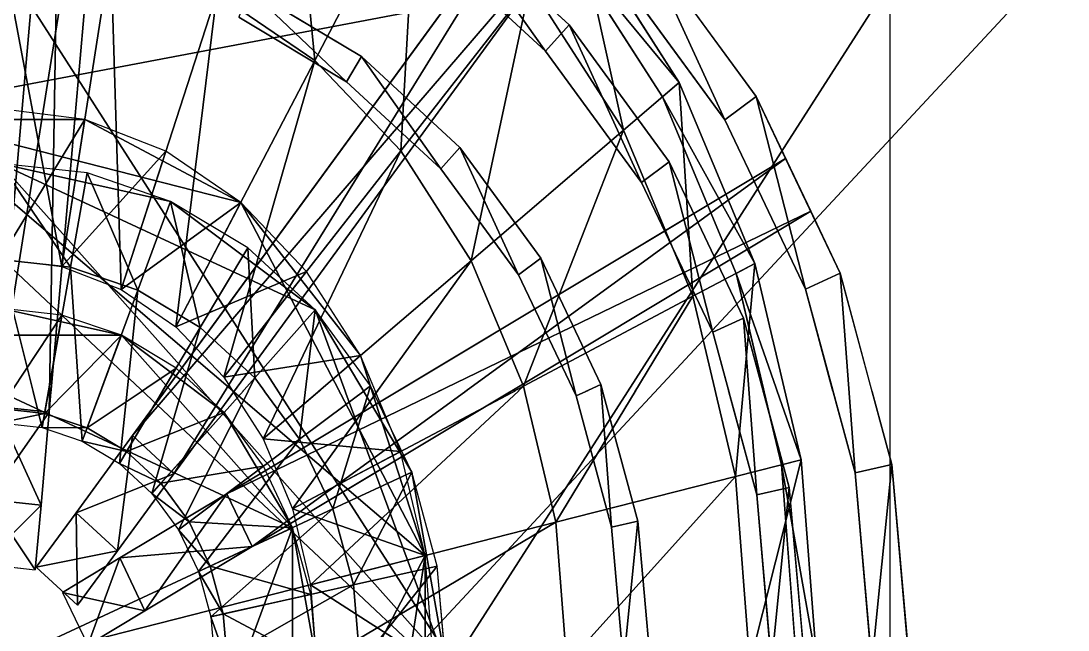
# Model space of a CAD drawing. Units: millimetres at full size, sheet at 1:50. Extents: x -9750 to 9750, y -6680 to 6675.
# Drawn here: x -107.2 to 2.4, y 2150.8 to 2214.6 of the extents above; entities that cross this region are included whole.
import ezdxf

# ---------------------------------------------------------------- set-up
doc = ezdxf.new("R2010")
doc.units = ezdxf.units.MM
doc.header["$LTSCALE"] = 50
doc.layers.add('0-9_部品実装', color=7, linetype='Continuous')
doc.layers.add('0-A_汎用オブジェクト（実装）', color=4, linetype='Continuous')

msp = doc.modelspace()

# ---------------------------------------------------------------- wipeouts: each hides what was drawn before it
msp.add_wipeout([(-3365.77, 3792.05), (-3365.77, -1764.95), (296.23, -1764.95), (296.23, -1764.95)])

# ---------------------------------------------------------------- next in the draw order: wipeouts: each hides what was drawn before it
msp.add_wipeout([(-3365.77, 3792.05), (296.23, -1764.95), (296.23, 3792.05), (296.23, 3792.05)])

# ---------------------------------------------------------------- next in the draw order: wipeouts: each hides what was drawn before it
msp.add_wipeout([(-299.27, 2131.95), (296.23, 2131.95), (296.23, 2175.84), (296.23, 2175.84)])

# ---------------------------------------------------------------- next in the draw order: wipeouts: each hides what was drawn before it
msp.add_wipeout([(-299.27, 2131.95), (296.23, 2175.84), (-288.22, 2175.84), (-288.22, 2175.84)])

# ---------------------------------------------------------------- next in the draw order: linework, layer by layer
at = {"layer": '0-A_汎用オブジェクト（実装）'}
for p, q in [((-26.03, 2147.27), (-27.63, 2168.11)), ((-26.03, 2147.27), (-27.63, 2168.11)), ((-26.03, 2147.27), (-27.63, 2168.11)), ((-26.03, 2147.27), (-27.63, 2168.11)), ((-26.03, 2147.27), (-27.63, 2168.11)), ((-26.03, 2147.27), (-27.63, 2168.11)), ((-97.13, 2159.1), (-91.23, 2167.17)), ((-63.65, 2157.49), (-66.31, 2167.32)), ((-63.65, 2157.49), (-66.31, 2167.32)), ((-18.17, 2147.27), (-19.92, 2167.26)), ((-18.17, 2147.27), (-19.92, 2167.26)), ((-26.8, 2165.73), (-25.18, 2147.27)), ((-26.8, 2165.73), (-25.18, 2147.27)), ((-96.88, 2158.35), (-85.66, 2165.08)), ((-85.66, 2165.08), (-96.88, 2158.35)), ((-28.66, 2147.27), (-30.21, 2164.96)), ((-28.66, 2147.27), (-30.21, 2164.96)), ((-105.12, 2163.87), (-105.72, 2157.12)), ((-105.72, 2157.12), (-105.12, 2163.87)), ((-101.45, 2163.09), (-105.62, 2157.38)), ((-42.65, 2162.19), (-41.34, 2147.27)), ((-111.29, 2157.73), (-105.72, 2157.12)), ((-111.29, 2157.73), (-105.72, 2157.12)), ((-105.62, 2157.38), (-101.3, 2153.4)), ((-105.62, 2157.38), (-101.3, 2153.4)), ((-62.76, 2147.27), (-63.65, 2157.49)), ((-62.76, 2147.27), (-63.65, 2157.49)), ((-102.87, 2154.75), (-100.23, 2149.21)), ((-102.87, 2154.75), (-100.23, 2149.21))]:
    msp.add_line(p, q, dxfattribs=at)
for points in [[(-104.27, 2173.61), (-109.84, 2174.22), (-110.69, 2164.48), (-104.27, 2173.61), (-110.69, 2164.48), (-105.12, 2163.87)], [(-109.84, 2174.22), (-110.69, 2164.48), (-105.12, 2163.87), (-109.84, 2174.22), (-105.12, 2163.87), (-104.27, 2173.61)], [(-104.75, 2173.49), (-109.39, 2172.5), (-105.01, 2172.02), (-104.75, 2173.49), (-109.39, 2174), (-109.39, 2172.5)], [(-100.28, 2171.97), (-104.75, 2173.49), (-105.01, 2172.02)], [(-92.57, 2166.17), (-81.84, 2167.95), (-85.96, 2173.59)], [(-85.96, 2173.59), (-78.78, 2161.52), (-81.84, 2167.95)], [(-100.28, 2171.97), (-105.01, 2172.02), (-100.8, 2170.58)], [(-91.23, 2167.17), (-95.56, 2171.16), (-101.45, 2163.09)], [(-95.56, 2171.16), (-101.45, 2163.09), (-97.13, 2159.1)], [(-96.17, 2169.5), (-100.28, 2171.97), (-100.8, 2170.58)], [(-95.56, 2171.16), (-97.13, 2159.1), (-91.23, 2167.17)], [(-96.17, 2169.5), (-100.8, 2170.58), (-96.91, 2168.25)], [(-78.05, 2170.8), (-90.72, 2161.29), (-88.64, 2156.93)], [(-78.05, 2170.8), (-88.64, 2156.93), (-74.57, 2163.48)], [(-67.5, 2169.5), (-81.87, 2170.83), (-78.81, 2163.5)], [(-92.57, 2166.17), (-96.17, 2169.5), (-96.91, 2168.25), (-92.57, 2166.17), (-96.91, 2168.25), (-93.51, 2165.11)], [(-64.92, 2158.61), (-67.5, 2169.5), (-78.81, 2163.5), (-64.92, 2158.61), (-78.81, 2163.5), (-76.93, 2155.55)], [(-92.57, 2166.17), (-89.61, 2162.12), (-81.84, 2167.95)], [(-89.61, 2162.12), (-78.78, 2161.52), (-81.84, 2167.95)], [(-25.55, 2168.64), (-32.43, 2166.88), (-30.93, 2147.27)], [(-25.55, 2168.64), (-30.93, 2147.27), (-23.91, 2147.27)], [(-27.63, 2168.11), (-23.91, 2147.27), (-25.55, 2168.64), (-27.63, 2168.11), (-26.03, 2147.27), (-23.91, 2147.27)], [(-91.23, 2167.17), (-101.45, 2163.09), (-97.13, 2159.1)], [(-72.42, 2155.53), (-63.65, 2157.49), (-66.31, 2167.32), (-72.42, 2155.53), (-66.31, 2167.32), (-74.57, 2163.48)], [(-62.76, 2147.27), (-63.65, 2157.49), (-66.31, 2167.32)], [(-32.43, 2166.88), (-51.24, 2162.09), (-50.1, 2147.27)], [(-32.43, 2166.88), (-50.1, 2147.27), (-30.93, 2147.27)], [(-89.61, 2162.12), (-92.57, 2166.17), (-93.51, 2165.11)], [(-28.66, 2147.27), (-26.8, 2165.73), (-30.21, 2164.96), (-28.66, 2147.27), (-25.18, 2147.27), (-26.8, 2165.73)], [(-28.66, 2147.27), (-26.8, 2165.73), (-30.21, 2164.96)], [(-28.66, 2147.27), (-25.18, 2147.27), (-26.8, 2165.73)], [(-83.03, 2159.54), (-85.66, 2165.08), (-96.88, 2158.35)], [(-85.66, 2165.08), (-96.88, 2158.35), (-94.24, 2152.81), (-85.66, 2165.08), (-94.24, 2152.81), (-83.03, 2159.54)], [(-89.61, 2162.12), (-93.51, 2165.11), (-90.72, 2161.29)], [(-105.12, 2163.87), (-111.29, 2157.73), (-105.72, 2157.12), (-105.12, 2163.87), (-110.69, 2164.48), (-111.29, 2157.73)], [(-110.69, 2164.48), (-111.29, 2157.73), (-105.72, 2157.12)], [(-110.69, 2164.48), (-105.72, 2157.12), (-105.12, 2163.87)], [(-74.57, 2163.48), (-88.64, 2156.93), (-87.36, 2152.2)], [(-74.57, 2163.48), (-87.36, 2152.2), (-72.42, 2155.53)], [(-97.13, 2159.1), (-105.62, 2157.38), (-101.3, 2153.4), (-97.13, 2159.1), (-101.45, 2163.09), (-105.62, 2157.38)], [(-78.78, 2161.52), (-140, 2133.03), (-96.71, 2112.89)], [(-78.78, 2161.52), (-96.71, 2112.89), (-78.78, 2133.03)], [(-87.41, 2157.5), (-89.61, 2162.12), (-90.72, 2161.29)], [(-87.41, 2157.5), (-90.72, 2161.29), (-88.64, 2156.93)], [(-89.61, 2162.12), (-87.41, 2157.5), (-78.78, 2161.52)], [(-87.41, 2157.5), (-76.89, 2154.53), (-78.78, 2161.52), (-87.41, 2157.5), (-86.05, 2152.49), (-76.89, 2154.53)], [(-78.78, 2161.52), (-78.78, 2133.03), (-76.26, 2147.27)], [(-78.78, 2161.52), (-76.26, 2147.27), (-76.89, 2154.53)], [(-51.24, 2162.09), (-76.93, 2155.55), (-76.29, 2147.27)], [(-51.24, 2162.09), (-76.29, 2147.27), (-50.1, 2147.27)], [(-44.15, 2147.27), (-42.65, 2162.19), (-45.41, 2161.57)], [(-44.15, 2147.27), (-42.65, 2162.19), (-45.41, 2161.57)], [(-44.15, 2147.27), (-41.34, 2147.27), (-42.65, 2162.19)], [(-44.15, 2147.27), (-41.34, 2147.27), (-42.65, 2162.19)], [(-83.03, 2159.54), (-96.88, 2158.35), (-94.24, 2152.81)], [(-64.92, 2158.61), (-153.86, 2135.94), (-100.55, 2090.3)], [(-94.24, 2152.81), (-102.87, 2154.75), (-100.23, 2149.21), (-94.24, 2152.81), (-96.88, 2158.35), (-102.87, 2154.75)], [(-96.88, 2158.35), (-102.87, 2154.75), (-100.23, 2149.21)], [(-64.92, 2158.61), (-100.55, 2090.3), (-71.69, 2115)], [(-96.88, 2158.35), (-100.23, 2149.21), (-94.24, 2152.81)], [(-64.05, 2147.27), (-76.93, 2155.55), (-76.29, 2147.27), (-64.05, 2147.27), (-64.92, 2158.61), (-76.93, 2155.55)], [(-64.92, 2158.61), (-71.69, 2115), (-64.92, 2135.94)], [(-64.92, 2158.61), (-64.92, 2135.94), (-64.05, 2147.27)], [(-86.05, 2152.49), (-87.41, 2157.5), (-88.64, 2156.93)], [(-86.05, 2152.49), (-88.64, 2156.93), (-87.36, 2152.2)], [(-71.7, 2147.27), (-63.65, 2157.49), (-72.42, 2155.53)], [(-71.7, 2147.27), (-62.76, 2147.27), (-63.65, 2157.49)], [(-72.42, 2155.53), (-87.36, 2152.2), (-86.93, 2147.27), (-72.42, 2155.53), (-86.93, 2147.27), (-71.7, 2147.27)], [(-86.05, 2152.49), (-76.26, 2147.27), (-76.89, 2154.53)], [(-85.6, 2147.27), (-86.05, 2152.49), (-87.36, 2152.2)], [(-86.05, 2152.49), (-85.6, 2147.27), (-76.26, 2147.27)], [(-85.6, 2147.27), (-87.36, 2152.2), (-86.93, 2147.27)]]:
    msp.add_lwpolyline(points, close=True, dxfattribs=at)
for points in [[(-104.27, 2173.61), (-105.12, 2163.87), (-104.27, 2173.61)], [(-95.56, 2171.16), (-101.45, 2163.09), (-95.56, 2171.16)], [(-25.55, 2168.64), (-23.91, 2147.27), (-25.55, 2168.64)], [(-91.23, 2167.17), (-97.13, 2159.1), (-101.3, 2153.4), (-97.13, 2159.1)], [(-105.62, 2157.38), (-101.45, 2163.09), (-105.62, 2157.38), (-101.3, 2153.4), (-101.45, 2163.09), (-101.3, 2153.4), (-97.13, 2159.1), (-101.45, 2163.09)], [(-45.41, 2132.98), (-44.15, 2147.27), (-45.41, 2161.57)], [(-83.03, 2159.54), (-94.24, 2152.81), (-83.03, 2159.54)], [(-102.87, 2154.75), (-96.88, 2158.35), (-102.87, 2154.75)], [(-94.24, 2152.81), (-100.23, 2149.21), (-94.24, 2152.81)]]:
    msp.add_lwpolyline(points, dxfattribs=at)

# ---------------------------------------------------------------- next in the draw order: wipeouts: each hides what was drawn before it
msp.add_wipeout([(296.23, 2175.84), (296.23, 2735.05), (-285.56, 2735.05), (-285.56, 2735.05)])

# ---------------------------------------------------------------- next in the draw order: wipeouts: each hides what was drawn before it
msp.add_wipeout([(296.23, 2175.84), (-285.56, 2735.05), (-285.56, 2175.84), (-285.56, 2175.84)])

# ---------------------------------------------------------------- next in the draw order: linework, layer by layer
at = {"layer": '0-9_部品実装'}
msp.add_solid([(296.23, 2175.84), (-285.56, 2175.84), (-285.56, 2175.84)], dxfattribs=at)
at = {"layer": '0-A_汎用オブジェクト（実装）'}
for p, q in [((-97.32, 2252.82), (-104.27, 2173.61)), ((-104.27, 2173.61), (-97.32, 2252.82)), ((-95.56, 2171.16), (-51.48, 2231.49)), ((-51.48, 2231.49), (-95.56, 2171.16)), ((-62.61, 2225.92), (-49.85, 2214.16)), ((-62.61, 2225.92), (-49.85, 2214.16)), ((-38.31, 2208.12), (-48.94, 2224.71)), ((-48.94, 2224.71), (-38.31, 2208.12)), ((-52.31, 2211.39), (-64.54, 2222.67)), ((-52.31, 2211.39), (-64.54, 2222.67)), ((-40.08, 2206.61), (-50.44, 2222.79)), ((-40.08, 2206.61), (-50.44, 2222.79)), ((-40.08, 2206.61), (-50.44, 2222.79)), ((-40.08, 2206.61), (-50.44, 2222.79)), ((-40.08, 2206.61), (-50.44, 2222.79)), ((-40.08, 2206.61), (-50.44, 2222.79)), ((-42.11, 2222.85), (-30.28, 2206.65)), ((-42.11, 2222.85), (-30.28, 2206.65)), ((-33.54, 2204.2), (-44.89, 2219.73)), ((-83.35, 2217.89), (-71.59, 2210.83)), ((-73.15, 2208.2), (-84.43, 2214.97)), ((-73.15, 2208.2), (-84.43, 2214.97)), ((-49.85, 2214.16), (-39.37, 2199.82)), ((-49.85, 2214.16), (-39.37, 2199.82)), ((-42.27, 2197.65), (-52.31, 2211.39)), ((-42.27, 2197.65), (-52.31, 2211.39)), ((-63.26, 2199.09), (-73.15, 2208.2)), ((-63.26, 2199.09), (-73.15, 2208.2)), ((-32.37, 2188.14), (-40.08, 2206.61)), ((-32.37, 2188.14), (-40.08, 2206.61)), ((-32.37, 2188.14), (-40.08, 2206.61)), ((-32.37, 2188.14), (-40.08, 2206.61)), ((-32.37, 2188.14), (-40.08, 2206.61)), ((-32.37, 2188.14), (-40.08, 2206.61)), ((-30.28, 2206.65), (-27.2, 2200.18)), ((-27.2, 2200.18), (-30.28, 2206.65)), ((-100.29, 2198.65), (-109.39, 2199.65)), ((-85.66, 2165.08), (-27.2, 2200.18)), ((-27.2, 2200.18), (-85.66, 2165.08)), ((-39.37, 2199.82), (-31.59, 2183.47)), ((-39.37, 2199.82), (-31.59, 2183.47)), ((-91.55, 2195.67), (-100.29, 2198.65)), ((-55.15, 2187.98), (-63.26, 2199.09)), ((-34.81, 2181.97), (-42.27, 2197.65)), ((-34.81, 2181.97), (-42.27, 2197.65)), ((-83.48, 2190.83), (-91.55, 2195.67)), ((-83.48, 2190.83), (-91.55, 2195.67)), ((-83.03, 2159.54), (-24.56, 2194.64)), ((-24.56, 2194.64), (-83.03, 2159.54)), ((-76.42, 2184.31), (-83.48, 2190.83)), ((-76.42, 2184.31), (-83.48, 2190.83)), ((-25.55, 2168.64), (-30.41, 2189.18)), ((-30.41, 2189.18), (-25.55, 2168.64)), ((-27.63, 2168.11), (-32.37, 2188.14)), ((-27.63, 2168.11), (-32.37, 2188.14)), ((-27.63, 2168.11), (-32.37, 2188.14)), ((-27.63, 2168.11), (-32.37, 2188.14)), ((-27.63, 2168.11), (-32.37, 2188.14)), ((-27.63, 2168.11), (-32.37, 2188.14)), ((-19.92, 2167.26), (-25.11, 2186.48)), ((-70.62, 2176.37), (-76.42, 2184.31)), ((-70.62, 2176.37), (-76.42, 2184.31)), ((-31.59, 2183.47), (-26.8, 2165.73)), ((-31.59, 2183.47), (-26.8, 2165.73)), ((-30.21, 2164.96), (-34.81, 2181.97)), ((-30.21, 2164.96), (-34.81, 2181.97)), ((-66.31, 2167.32), (-70.62, 2176.37)), ((-66.31, 2167.32), (-70.62, 2176.37))]:
    msp.add_line(p, q, dxfattribs=at)
for points in [[(-97.32, 2252.82), (-102.89, 2253.43), (-109.84, 2174.22), (-97.32, 2252.82), (-109.84, 2174.22), (-104.27, 2173.61)], [(-102.89, 2253.43), (-109.84, 2174.22), (-102.89, 2253.43), (-109.84, 2174.22), (-104.27, 2173.61)], [(-102.89, 2253.43), (-104.27, 2173.61), (-97.32, 2252.82)], [(-79.36, 2240.14), (-86.7, 2217.45), (-76.45, 2210.43)], [(-79.36, 2240.14), (-76.45, 2210.43), (-65.8, 2230.85)], [(-47.16, 2227.5), (-51.48, 2231.49), (-95.56, 2171.16), (-47.16, 2227.5), (-95.56, 2171.16), (-91.23, 2167.17)], [(-51.48, 2231.49), (-95.56, 2171.16), (-91.23, 2167.17), (-51.48, 2231.49), (-91.23, 2167.17), (-47.16, 2227.5)], [(-65.8, 2230.85), (-76.45, 2210.43), (-67.47, 2200.98)], [(-65.8, 2230.85), (-67.47, 2200.98), (-53.91, 2218.35)], [(-52.31, 2211.39), (-62.61, 2225.92), (-64.54, 2222.67), (-52.31, 2211.39), (-49.85, 2214.16), (-62.61, 2225.92)], [(-52.31, 2211.39), (-62.61, 2225.92), (-64.54, 2222.67)], [(-52.31, 2211.39), (-49.85, 2214.16), (-62.61, 2225.92)], [(-48.94, 2224.71), (-53.91, 2218.35), (-44.15, 2203.12)], [(-50.44, 2222.79), (-38.31, 2208.12), (-48.94, 2224.71)], [(-48.94, 2224.71), (-44.15, 2203.12), (-38.31, 2208.12)], [(-109.39, 2223.23), (-109.39, 2189.68), (-102.93, 2188.86), (-109.39, 2223.23), (-102.93, 2188.86), (-97.82, 2221.77)], [(-50.44, 2222.79), (-40.08, 2206.61), (-38.31, 2208.12)], [(-33.54, 2204.2), (-42.11, 2222.85), (-44.89, 2219.73)], [(-33.54, 2204.2), (-42.11, 2222.85), (-44.89, 2219.73)], [(-33.54, 2204.2), (-30.28, 2206.65), (-42.11, 2222.85)], [(-33.54, 2204.2), (-30.28, 2206.65), (-42.11, 2222.85)], [(-97.82, 2221.77), (-102.93, 2188.86), (-96.72, 2186.45), (-97.82, 2221.77), (-96.72, 2186.45), (-86.7, 2217.45)], [(-53.91, 2218.35), (-60.09, 2189.47), (-44.15, 2203.12), (-53.91, 2218.35), (-67.47, 2200.98), (-60.09, 2189.47)], [(-86.7, 2217.45), (-91, 2182.53), (-76.45, 2210.43), (-86.7, 2217.45), (-96.72, 2186.45), (-91, 2182.53)], [(-73.15, 2208.2), (-83.35, 2217.89), (-84.43, 2214.97)], [(-73.15, 2208.2), (-83.35, 2217.89), (-84.43, 2214.97)], [(-73.15, 2208.2), (-71.59, 2210.83), (-83.35, 2217.89)], [(-73.15, 2208.2), (-71.59, 2210.83), (-83.35, 2217.89)], [(-42.27, 2197.65), (-49.85, 2214.16), (-52.31, 2211.39)], [(-42.27, 2197.65), (-49.85, 2214.16), (-52.31, 2211.39)], [(-42.27, 2197.65), (-39.37, 2199.82), (-49.85, 2214.16)], [(-42.27, 2197.65), (-39.37, 2199.82), (-49.85, 2214.16)], [(-63.26, 2199.09), (-71.59, 2210.83), (-73.15, 2208.2)], [(-63.26, 2199.09), (-71.59, 2210.83), (-73.15, 2208.2)], [(-63.26, 2199.09), (-61.27, 2201.32), (-71.59, 2210.83)], [(-63.26, 2199.09), (-61.27, 2201.32), (-71.59, 2210.83)], [(-76.45, 2210.43), (-91, 2182.53), (-85.99, 2177.26)], [(-76.45, 2210.43), (-85.99, 2177.26), (-67.47, 2200.98)], [(-38.31, 2208.12), (-44.15, 2203.12), (-36.9, 2185.74)], [(-40.08, 2206.61), (-30.41, 2189.18), (-38.31, 2208.12)], [(-38.31, 2208.12), (-36.9, 2185.74), (-30.41, 2189.18)], [(-40.08, 2206.61), (-32.37, 2188.14), (-30.41, 2189.18)], [(-25.11, 2186.48), (-30.28, 2206.65), (-33.54, 2204.2)], [(-25.11, 2186.48), (-21.48, 2188.17), (-30.28, 2206.65), (-25.11, 2186.48), (-30.28, 2206.65), (-33.54, 2204.2)], [(-25.11, 2186.48), (-21.48, 2188.17), (-30.28, 2206.65)], [(-27.2, 2200.18), (-21.48, 2188.17), (-24.56, 2194.64), (-27.2, 2200.18), (-30.28, 2206.65), (-21.48, 2188.17)], [(-24.56, 2194.64), (-21.48, 2188.17), (-24.56, 2194.64), (-30.28, 2206.65), (-21.48, 2188.17), (-24.56, 2194.64), (-27.2, 2200.18), (-30.28, 2206.65)], [(-118.24, 2204.25), (-100.55, 2204.25), (-109.39, 2205.36)], [(-100.55, 2204.25), (-109.39, 2205.36), (-109.39, 2189.68)], [(-153.86, 2135.94), (-64.92, 2158.61), (-118.24, 2204.25)], [(-118.24, 2204.25), (-64.92, 2158.61), (-84.2, 2195.57)], [(-118.24, 2204.25), (-84.2, 2195.57), (-100.55, 2204.25)], [(-100.55, 2204.25), (-109.39, 2189.68), (-102.93, 2188.86)], [(-92.04, 2200.94), (-102.93, 2188.86), (-96.72, 2186.45), (-92.04, 2200.94), (-100.55, 2204.25), (-102.93, 2188.86)], [(-100.55, 2204.25), (-84.2, 2195.57), (-92.04, 2200.94)], [(-44.15, 2203.12), (-60.09, 2189.47), (-54.61, 2176.34)], [(-44.15, 2203.12), (-54.61, 2176.34), (-36.9, 2185.74)], [(-84.2, 2195.57), (-92.04, 2200.94), (-96.72, 2186.45)], [(-67.47, 2200.98), (-85.99, 2177.26), (-81.87, 2170.83), (-67.47, 2200.98), (-81.87, 2170.83), (-60.09, 2189.47)], [(-55.15, 2187.98), (-61.27, 2201.32), (-63.26, 2199.09), (-55.15, 2187.98), (-52.81, 2189.74), (-61.27, 2201.32)], [(-55.15, 2187.98), (-61.27, 2201.32), (-63.26, 2199.09)], [(-55.15, 2187.98), (-52.81, 2189.74), (-61.27, 2201.32)], [(-62.76, 2147.27), (-109.39, 2199.65), (-156.02, 2147.27)], [(-102.04, 2188.8), (-109.39, 2199.65), (-109.39, 2189.61)], [(-102.04, 2188.8), (-100.29, 2198.65), (-109.39, 2199.65)], [(-91.55, 2195.67), (-100.29, 2198.65), (-109.39, 2199.65)], [(-76.42, 2184.31), (-91.55, 2195.67), (-109.39, 2199.65)], [(-62.76, 2147.27), (-76.42, 2184.31), (-109.39, 2199.65)], [(-24.56, 2194.64), (-27.2, 2200.18), (-85.66, 2165.08)], [(-27.2, 2200.18), (-85.66, 2165.08), (-83.03, 2159.54)], [(-27.2, 2200.18), (-83.03, 2159.54), (-24.56, 2194.64)], [(-34.81, 2181.97), (-39.37, 2199.82), (-42.27, 2197.65)], [(-34.81, 2181.97), (-39.37, 2199.82), (-42.27, 2197.65)], [(-34.81, 2181.97), (-31.59, 2183.47), (-39.37, 2199.82)], [(-34.81, 2181.97), (-31.59, 2183.47), (-39.37, 2199.82)], [(-94.97, 2186.39), (-100.29, 2198.65), (-102.04, 2188.8), (-94.97, 2186.39), (-91.55, 2195.67), (-100.29, 2198.65)], [(-84.2, 2195.57), (-96.72, 2186.45), (-91, 2182.53)], [(-88.45, 2182.48), (-91.55, 2195.67), (-94.97, 2186.39)], [(-88.45, 2182.48), (-83.48, 2190.83), (-91.55, 2195.67)], [(-76.42, 2184.31), (-83.48, 2190.83), (-91.55, 2195.67)], [(-77.33, 2188.35), (-84.2, 2195.57), (-91, 2182.53)], [(-84.2, 2195.57), (-71.69, 2179.55), (-77.33, 2188.35)], [(-84.2, 2195.57), (-64.92, 2158.61), (-71.69, 2179.55)], [(-24.56, 2194.64), (-85.66, 2165.08), (-83.03, 2159.54)], [(-82.74, 2177.21), (-83.48, 2190.83), (-88.45, 2182.48)], [(-82.74, 2177.21), (-76.42, 2184.31), (-83.48, 2190.83)], [(-49.12, 2175.32), (-52.81, 2189.74), (-55.15, 2187.98)], [(-49.12, 2175.32), (-52.81, 2189.74), (-55.15, 2187.98)], [(-49.12, 2175.32), (-46.52, 2176.52), (-52.81, 2189.74)], [(-49.12, 2175.32), (-46.52, 2176.52), (-52.81, 2189.74)], [(-109.39, 2189.61), (-109.39, 2172.5), (-105.01, 2172.02)], [(-109.39, 2189.61), (-105.01, 2172.02), (-102.04, 2188.8)], [(-102.04, 2188.8), (-100.8, 2170.58), (-94.97, 2186.39), (-102.04, 2188.8), (-105.01, 2172.02), (-100.8, 2170.58)], [(-60.09, 2189.47), (-81.87, 2170.83), (-78.81, 2163.5)], [(-60.09, 2189.47), (-78.81, 2163.5), (-54.61, 2176.34)], [(-30.41, 2189.18), (-36.9, 2185.74), (-32.43, 2166.88)], [(-30.41, 2189.18), (-32.43, 2166.88), (-25.55, 2168.64)], [(-32.37, 2188.14), (-25.55, 2168.64), (-30.41, 2189.18), (-32.37, 2188.14), (-27.63, 2168.11), (-25.55, 2168.64)], [(-77.33, 2188.35), (-91, 2182.53), (-85.99, 2177.26)], [(-71.69, 2179.55), (-77.33, 2188.35), (-85.99, 2177.26)], [(-19.92, 2167.26), (-21.48, 2188.17), (-25.11, 2186.48)], [(-94.97, 2186.39), (-100.8, 2170.58), (-96.91, 2168.25)], [(-94.97, 2186.39), (-96.91, 2168.25), (-88.45, 2182.48)], [(-36.9, 2185.74), (-54.61, 2176.34), (-51.24, 2162.09)], [(-36.9, 2185.74), (-51.24, 2162.09), (-32.43, 2166.88)], [(-122.07, 2181.66), (-96.71, 2181.66), (-109.39, 2184.49)], [(-109.39, 2174), (-102.93, 2183.78), (-109.39, 2184.49)], [(-109.39, 2184.49), (-96.71, 2181.66), (-102.93, 2183.78)], [(-78.05, 2170.8), (-76.42, 2184.31), (-82.74, 2177.21)], [(-78.05, 2170.8), (-70.62, 2176.37), (-76.42, 2184.31)], [(-62.76, 2147.27), (-66.31, 2167.32), (-76.42, 2184.31)], [(-66.31, 2167.32), (-70.62, 2176.37), (-76.42, 2184.31)], [(-109.39, 2174), (-104.75, 2173.49), (-102.93, 2183.78)], [(-104.75, 2173.49), (-96.71, 2181.66), (-102.93, 2183.78), (-104.75, 2173.49), (-100.28, 2171.97), (-96.71, 2181.66)], [(-30.21, 2164.96), (-31.59, 2183.47), (-34.81, 2181.97)], [(-30.21, 2164.96), (-31.59, 2183.47), (-34.81, 2181.97)], [(-30.21, 2164.96), (-26.8, 2165.73), (-31.59, 2183.47)], [(-30.21, 2164.96), (-26.8, 2165.73), (-31.59, 2183.47)], [(-88.45, 2182.48), (-93.51, 2165.11), (-82.74, 2177.21), (-88.45, 2182.48), (-96.91, 2168.25), (-93.51, 2165.11)], [(-140, 2133.03), (-78.78, 2161.52), (-122.07, 2181.66)], [(-122.07, 2181.66), (-78.78, 2161.52), (-96.71, 2181.66)], [(-100.28, 2171.97), (-90.98, 2178.22), (-96.71, 2181.66), (-100.28, 2171.97), (-96.17, 2169.5), (-90.98, 2178.22)], [(-96.71, 2181.66), (-78.78, 2161.52), (-85.96, 2173.59)], [(-96.71, 2181.66), (-85.96, 2173.59), (-90.98, 2178.22)], [(-71.69, 2179.55), (-85.99, 2177.26), (-81.87, 2170.83)], [(-67.5, 2169.5), (-71.69, 2179.55), (-81.87, 2170.83)], [(-71.69, 2179.55), (-64.92, 2158.61), (-67.5, 2169.5)], [(-96.17, 2169.5), (-85.96, 2173.59), (-90.98, 2178.22), (-96.17, 2169.5), (-92.57, 2166.17), (-85.96, 2173.59)], [(-82.74, 2177.21), (-93.51, 2165.11), (-90.72, 2161.29)], [(-82.74, 2177.21), (-90.72, 2161.29), (-78.05, 2170.8)], [(-54.61, 2176.34), (-78.81, 2163.5), (-76.93, 2155.55), (-54.61, 2176.34), (-76.93, 2155.55), (-51.24, 2162.09)], [(-74.57, 2163.48), (-70.62, 2176.37), (-78.05, 2170.8)], [(-74.57, 2163.48), (-66.31, 2167.32), (-70.62, 2176.37)], [(-45.41, 2161.57), (-46.52, 2176.52), (-49.12, 2175.32)], [(-45.41, 2161.57), (-46.52, 2176.52), (-49.12, 2175.32)], [(-45.41, 2161.57), (-42.65, 2162.19), (-46.52, 2176.52)], [(-45.41, 2161.57), (-42.65, 2162.19), (-46.52, 2176.52)]]:
    msp.add_lwpolyline(points, close=True, dxfattribs=at)
for points in [[(-25.11, 2186.48), (-33.54, 2204.2), (-44.89, 2219.73), (-58.71, 2232.47)], [(-47.16, 2227.5), (-91.23, 2167.17), (-47.16, 2227.5)], [(-83.35, 2217.89), (-71.59, 2210.83), (-61.27, 2201.32)], [(-71.59, 2210.83), (-61.27, 2201.32), (-52.81, 2189.74)], [(-30.41, 2189.18), (-38.31, 2208.12), (-30.41, 2189.18)], [(-19.92, 2167.26), (-25.11, 2186.48), (-33.54, 2204.2)], [(-61.27, 2201.32), (-52.81, 2189.74), (-46.52, 2176.52)], [(-91.55, 2195.67), (-100.29, 2198.65), (-109.39, 2199.65)], [(-49.12, 2175.32), (-55.15, 2187.98), (-63.26, 2199.09)], [(-52.81, 2189.74), (-46.52, 2176.52), (-42.65, 2162.19)], [(-45.41, 2161.57), (-49.12, 2175.32), (-55.15, 2187.98)], [(-46.52, 2176.52), (-42.65, 2162.19), (-41.34, 2147.27)], [(-44.15, 2147.27), (-45.41, 2161.57), (-49.12, 2175.32)]]:
    msp.add_lwpolyline(points, dxfattribs=at)

# ---------------------------------------------------------------- next in the draw order: wipeouts: each hides what was drawn before it
msp.add_wipeout([(283.73, 2707.35), (-16.27, 2707.35), (-16.27, 907.35), (-16.27, 907.35)])

# ---------------------------------------------------------------- next in the draw order: wipeouts: each hides what was drawn before it
msp.add_wipeout([(283.73, 2707.35), (-16.27, 907.35), (283.73, 907.35), (283.73, 907.35)])

# ---------------------------------------------------------------- next in the draw order: linework, layer by layer
at = {"layer": '0-9_部品実装', "color": 4}
msp.add_lwpolyline([(283.73, 2707.35), (-16.27, 2707.35), (-16.27, 1333.9)], dxfattribs=at)
at = {"layer": '0-A_汎用オブジェクト（実装）'}
for p, q in [((-21.48, 2188.17), (-16.07, 2168.12)), ((-21.48, 2188.17), (-16.07, 2168.12)), ((-16.07, 2168.12), (-14.24, 2147.27)), ((-16.07, 2168.12), (-14.24, 2147.27))]:
    msp.add_line(p, q, dxfattribs=at)
for points in [[(-134.03, 2259.6), (-162.57, 2037.49), (9.99, 2034.95)], [(-134.03, 2034.95), (9.99, 2259.6), (-162.57, 2257.06)], [(-134.03, 2259.6), (9.99, 2034.95), (9.99, 2259.6)], [(-134.03, 2034.95), (9.99, 2034.95), (9.99, 2259.6)], [(-222.58, 2185.98), (-144.27, 2064.61), (9.55, 2229.94), (-222.58, 2185.98), (-212.09, 2086.59), (-144.27, 2064.61)], [(9.55, 2229.94), (-183.43, 2224.05), (-222.58, 2185.98)], [(-144.27, 2064.61), (9.55, 2064.61), (9.55, 2229.94)], [(-148.55, 2226.64), (-187.48, 2071.43), (9.99, 2077.54)], [(-148.55, 2226.64), (9.99, 2077.54), (9.99, 2217.01)], [(-19.92, 2167.26), (-16.07, 2168.12), (-21.48, 2188.17), (-19.92, 2167.26), (-21.48, 2188.17), (-25.11, 2186.48)], [(-19.92, 2167.26), (-16.07, 2168.12), (-21.48, 2188.17)], [(-18.17, 2147.27), (-16.07, 2168.12), (-19.92, 2167.26)], [(-18.17, 2147.27), (-16.07, 2168.12), (-19.92, 2167.26)], [(-18.17, 2147.27), (-14.24, 2147.27), (-16.07, 2168.12)], [(-18.17, 2147.27), (-14.24, 2147.27), (-16.07, 2168.12)]]:
    msp.add_lwpolyline(points, close=True, dxfattribs=at)

doc.saveas('drawing.dxf')
